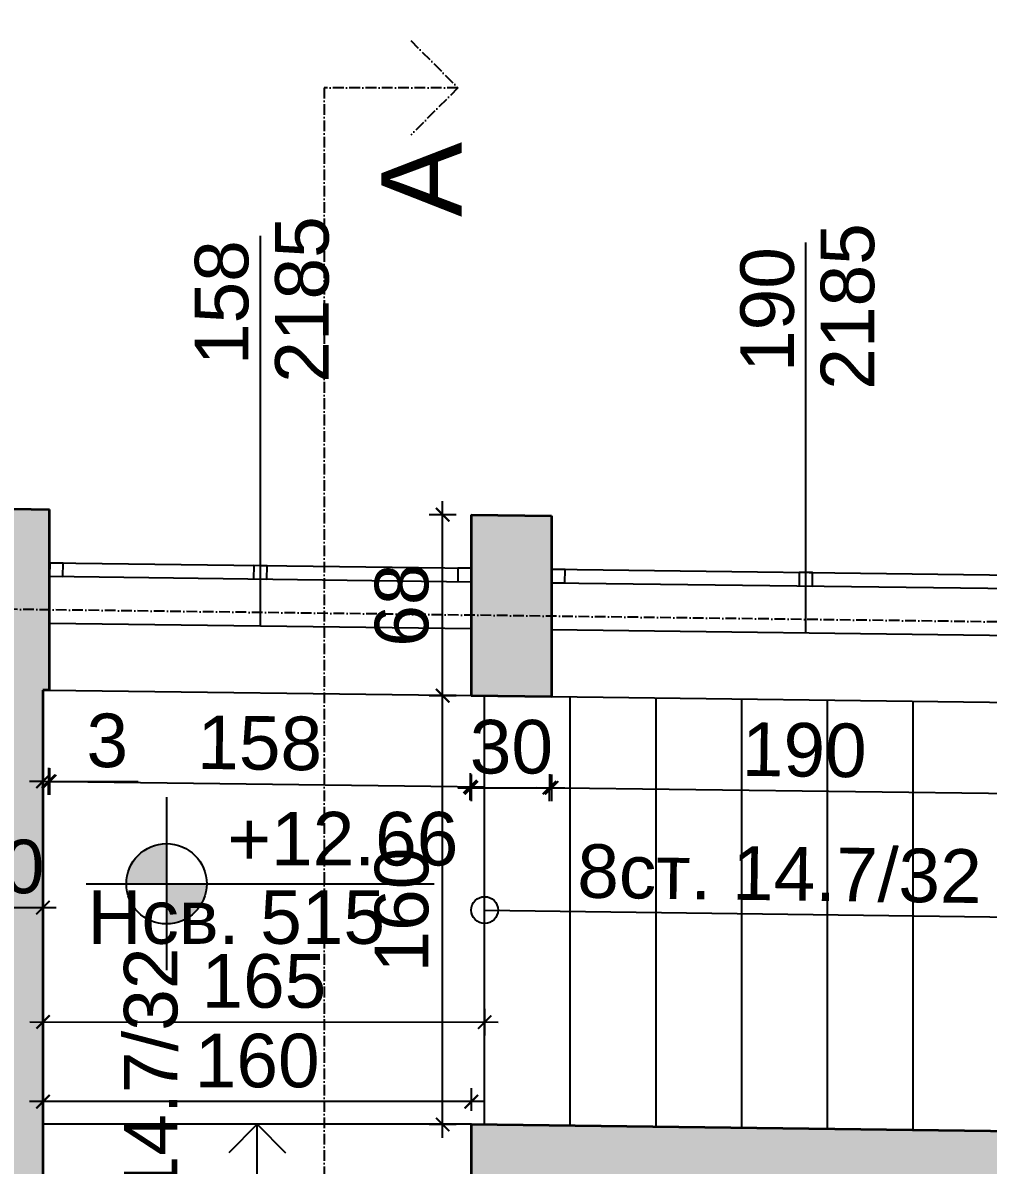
# Model space of a CAD drawing. Header units: inches. Extents: x -72385 to 39588, y -6525 to 66685.
# Drawn here: x -46547.3 to -46186.8, y 2829.1 to 3255.5 of the extents above; entities that cross this region are included whole.
import ezdxf

# ---------------------------------------------------------------- set-up
doc = ezdxf.new("R2010")
doc.units = ezdxf.units.IN
doc.header["$MEASUREMENT"] = 0
doc.linetypes.add('DashDot', pattern=[0.6, 0.4, -0.1, 0, -0.1])
for name, color, linetype, lineweight in [('Изгледни линии', 253, 'Continuous', 25), ('Линия на разрез', 252, 'DashDot', 25), ('Надписи Hсв', 252, 'Continuous', 25), ('Надписи коти външни', 252, 'Continuous', 25), ('Надписи коти вътрешни', 252, 'Continuous', 25), ('Надписи нива', 252, 'Continuous', 25), ('Надписи прозорци', 252, 'Continuous', 25), ('Оси', 252, 'DashDot', 25), ('Прозорци', 251, 'Continuous', 25), ('Разрезни линии', 7, 'Continuous', 35), ('Щрих стени', 254, 'Continuous', 25)]:
    doc.layers.add(name, color=color, linetype=linetype, lineweight=lineweight)
doc.styles.add('Arial Regular', font='arial.ttf')
doc.styles.get("Standard").update_dxf_attribs({"font": 'arial.ttf'})
doc.dimstyles.new('Annotative', dxfattribs={"dimscale": 0, "dimtxt": 20, "dimasz": 5, "dimexe": 5, "dimexo": 5, "dimgap": 5, "dimtad": 1, "dimdec": 0, "dimzin": 0, "dimdsep": 46, "dimtxsty": 'Standard', "dimblk": 'ARCHTICK', "dimcen": 5, "dimdle": 5, "dimadec": 0, "dimazin": 0, "dimtfac": 1, "dimtdec": 0, "dimtofl": 0, "dimtmove": 0, "dimatfit": 3, "dimldrblk": 'ARCHTICK', "dimfxl": 5, "dimfxlon": 1, "dimtolj": 1, "dimtzin": 0, "dimarcsym": 1})

# ---------------------------------------------------------------- blocks, each defined once
blk = doc.blocks.new('_ArchTick')
at = {"color": 0, "linetype": 'ByBlock', "const_width": 0.15}
blk.add_lwpolyline([(-0.5, -0.5), (0.5, 0.5)], dxfattribs=at)
blk = doc.blocks.new('*D2309')
at = {"layer": 'Defpoints', "color": 0, "ltscale": 50, "transparency": 16777216}
for p in [(-46537.34, 3006.4), (-46379.84, 3004.4), (-46380.27, 2970.4)]:
    blk.add_point(p, dxfattribs=at)
at = {"layer": 'Надписи коти вътрешни', "color": 0, "lineweight": -2, "ltscale": 50, "transparency": 16777216}
for p, q in [((-46537.71, 2977.4), (-46537.83, 2967.4)), ((-46542.77, 2972.46), (-46375.27, 2970.33)), ((-46380.21, 2975.4), (-46380.33, 2965.4))]:
    blk.add_line(p, q, dxfattribs=at)
at = {"layer": 'Надписи коти вътрешни', "color": 0, "lineweight": -2, "ltscale": 50, "transparency": 16777216, "xscale": 5, "yscale": 5, "zscale": 5}
for p, rotation in [((-46537.77, 2972.4), 179.2706286525467), ((-46380.27, 2970.4), 359.2706286525467)]:
    blk.add_blockref('_ArchTick', p, dxfattribs=dict(at, rotation=rotation))
at = {"layer": 'Надписи коти вътрешни', "color": 0, "ltscale": 50, "transparency": 16777216, "insert": (-46458.83, 2986.61), "char_height": 20, "attachment_point": 5, "rotation": 359.2706}
blk.add_mtext('\\A1;158', dxfattribs=at)
blk = doc.blocks.new('*D2310')
at = {"layer": 'Defpoints', "color": 0, "ltscale": 50, "transparency": 16777216}
for p in [(-46349.84, 3034.02), (-46159.84, 3031.6), (-46160.65, 2967.6)]:
    blk.add_point(p, dxfattribs=at)
at = {"layer": 'Надписи коти вътрешни', "color": 0, "lineweight": -2, "ltscale": 50, "transparency": 16777216}
for p, q in [((-46350.59, 2975.02), (-46350.72, 2965.02)), ((-46160.59, 2972.6), (-46160.72, 2962.6)), ((-46355.65, 2970.08), (-46155.65, 2967.54))]:
    blk.add_line(p, q, dxfattribs=at)
at = {"layer": 'Надписи коти вътрешни', "color": 0, "lineweight": -2, "ltscale": 50, "transparency": 16777216, "xscale": 5, "yscale": 5, "zscale": 5}
for p, rotation in [((-46350.65, 2970.02), 179.2706286525462), ((-46160.65, 2967.6), 359.2706286525462)]:
    blk.add_blockref('_ArchTick', p, dxfattribs=dict(at, rotation=rotation))
at = {"layer": 'Надписи коти вътрешни', "color": 0, "ltscale": 50, "transparency": 16777216, "insert": (-46255.46, 2984.02), "char_height": 20, "attachment_point": 5, "rotation": 359.2706}
blk.add_mtext('\\A1;190', dxfattribs=at)
blk = doc.blocks.new('*D2311')
at = {"layer": 'Defpoints', "color": 0, "ltscale": 50, "transparency": 16777216}
for p in [(-46379.84, 3004.41), (-46349.84, 3004.03), (-46349.84, 2969.95)]:
    blk.add_point(p, dxfattribs=at)
at = {"layer": 'Надписи коти вътрешни', "color": 0, "lineweight": -2, "ltscale": 50, "transparency": 16777216}
for p, q in [((-46379.84, 2974.95), (-46379.84, 2964.95)), ((-46349.84, 2974.95), (-46349.84, 2964.95)), ((-46384.84, 2969.95), (-46344.84, 2969.95))]:
    blk.add_line(p, q, dxfattribs=at)
at = {"layer": 'Надписи коти вътрешни', "color": 0, "lineweight": -2, "ltscale": 50, "transparency": 16777216, "xscale": 5, "yscale": 5, "zscale": 5, "rotation": 180}
blk.add_blockref('_ArchTick', (-46379.84, 2969.95), dxfattribs=at)
at = {"layer": 'Надписи коти вътрешни', "color": 0, "lineweight": -2, "ltscale": 50, "transparency": 16777216, "xscale": 5, "yscale": 5, "zscale": 5}
blk.add_blockref('_ArchTick', (-46349.84, 2969.95), dxfattribs=at)
at = {"layer": 'Надписи коти вътрешни', "color": 0, "ltscale": 50, "transparency": 16777216, "insert": (-46364.84, 2985.17), "char_height": 20, "attachment_point": 5}
blk.add_mtext('\\A1;30', dxfattribs=at)
blk = doc.blocks.new('*D2305')
at = {"layer": 'Defpoints', "color": 0, "ltscale": 50, "transparency": 16777216}
for p in [(-46539.84, 3006.43), (-46537.34, 3006.43), (-46537.34, 2972.32)]:
    blk.add_point(p, dxfattribs=at)
at = {"layer": 'Надписи коти вътрешни', "color": 0, "lineweight": -2, "ltscale": 50, "transparency": 16777216}
for p, q in [((-46539.84, 2977.32), (-46539.84, 2967.32)), ((-46537.34, 2977.32), (-46537.34, 2967.32)), ((-46539.84, 2972.32), (-46544.84, 2972.32)), ((-46537.34, 2972.32), (-46504.24, 2972.32))]:
    blk.add_line(p, q, dxfattribs=at)
at = {"layer": 'Надписи коти вътрешни', "color": 0, "lineweight": -2, "ltscale": 50, "transparency": 16777216, "xscale": 5, "yscale": 5, "zscale": 5}
blk.add_blockref('_ArchTick', (-46539.84, 2972.32), dxfattribs=at)
at = {"layer": 'Надписи коти вътрешни', "color": 0, "lineweight": -2, "ltscale": 50, "transparency": 16777216, "xscale": 5, "yscale": 5, "zscale": 5, "rotation": 180}
blk.add_blockref('_ArchTick', (-46537.34, 2972.32), dxfattribs=at)
at = {"layer": 'Надписи коти вътрешни', "color": 0, "ltscale": 50, "transparency": 16777216, "insert": (-46515.79, 2987.53), "char_height": 20, "attachment_point": 5}
blk.add_mtext('\\A1;3', dxfattribs=at)
blk = doc.blocks.new('*D2325')
at = {"layer": 'Defpoints', "color": 0, "ltscale": 50, "transparency": 16777216}
for p in [(-46390.53, 3004.34), (-46374.84, 3004.34), (-46374.84, 2844.32)]:
    blk.add_point(p, dxfattribs=at)
at = {"layer": 'Надписи коти вътрешни', "color": 0, "lineweight": -2, "ltscale": 50, "transparency": 16777216}
for p, q in [((-46390.53, 2839.32), (-46390.53, 3009.34)), ((-46385.53, 3004.34), (-46395.53, 3004.34)), ((-46385.53, 2844.32), (-46395.53, 2844.32))]:
    blk.add_line(p, q, dxfattribs=at)
at = {"layer": 'Надписи коти вътрешни', "color": 0, "lineweight": -2, "ltscale": 50, "transparency": 16777216, "xscale": 5, "yscale": 5, "zscale": 5}
for p, rotation in [((-46390.53, 3004.34), 90), ((-46390.53, 2844.32), 270)]:
    blk.add_blockref('_ArchTick', p, dxfattribs=dict(at, rotation=rotation))
at = {"layer": 'Надписи коти вътрешни', "color": 0, "ltscale": 50, "transparency": 16777216, "insert": (-46405.74, 2924.33), "char_height": 20, "attachment_point": 5, "rotation": 90}
blk.add_mtext('\\A1;160', dxfattribs=at)
blk = doc.blocks.new('*D2326')
at = {"layer": 'Defpoints', "color": 0, "ltscale": 50, "transparency": 16777216}
for p in [(-46539.8, 2852.82), (-46539.8, 2844.38), (-46379.8, 2844.38)]:
    blk.add_point(p, dxfattribs=at)
at = {"layer": 'Надписи коти вътрешни', "color": 0, "lineweight": -2, "ltscale": 50, "transparency": 16777216}
for p, q in [((-46539.8, 2849.38), (-46539.8, 2857.82)), ((-46379.8, 2849.38), (-46379.8, 2857.82)), ((-46374.8, 2852.82), (-46544.8, 2852.82))]:
    blk.add_line(p, q, dxfattribs=at)
at = {"layer": 'Надписи коти вътрешни', "color": 0, "lineweight": -2, "ltscale": 50, "transparency": 16777216, "xscale": 5, "yscale": 5, "zscale": 5, "rotation": 180}
blk.add_blockref('_ArchTick', (-46539.8, 2852.82), dxfattribs=at)
at = {"layer": 'Надписи коти вътрешни', "color": 0, "lineweight": -2, "ltscale": 50, "transparency": 16777216, "xscale": 5, "yscale": 5, "zscale": 5}
blk.add_blockref('_ArchTick', (-46379.8, 2852.82), dxfattribs=at)
at = {"layer": 'Надписи коти вътрешни', "color": 0, "ltscale": 50, "transparency": 16777216, "insert": (-46459.8, 2868.03), "char_height": 20, "attachment_point": 5}
blk.add_mtext('\\A1;160', dxfattribs=at)
blk = doc.blocks.new('*D4556')
at = {"layer": 'Defpoints', "color": 0, "ltscale": 50, "transparency": 16777216}
for p in [(-46374.82, 2882.5), (-46539.8, 2844.38), (-46374.84, 2844.32)]:
    blk.add_point(p, dxfattribs=at)
at = {"layer": 'Надписи коти вътрешни', "color": 0, "lineweight": -2, "ltscale": 50, "transparency": 16777216}
for p, q in [((-46539.78, 2877.57), (-46539.78, 2887.57)), ((-46374.82, 2877.5), (-46374.82, 2887.5)), ((-46544.78, 2882.57), (-46369.82, 2882.5))]:
    blk.add_line(p, q, dxfattribs=at)
at = {"layer": 'Надписи коти вътрешни', "color": 0, "lineweight": -2, "ltscale": 50, "transparency": 16777216, "xscale": 5, "yscale": 5, "zscale": 5}
for p, rotation in [((-46539.78, 2882.57), 179.9780722249597), ((-46374.82, 2882.5), 359.9780722249598)]:
    blk.add_blockref('_ArchTick', p, dxfattribs=dict(at, rotation=rotation))
at = {"layer": 'Надписи коти вътрешни', "color": 0, "ltscale": 50, "transparency": 16777216, "insert": (-46457.3, 2897.75), "char_height": 20, "attachment_point": 5, "rotation": 359.9781}
blk.add_mtext('\\A1;165', dxfattribs=at)
blk = doc.blocks.new('*D6274')
at = {"layer": 'Defpoints', "color": 0, "ltscale": 50, "transparency": 16777216}
for p in [(-46377.13, 3284.39), (-46537.34, 3073.91), (-46379.84, 3071.9)]:
    blk.add_point(p, dxfattribs=at)
at = {"layer": 'Надписи коти външни', "color": 0, "lineweight": -2, "ltscale": 50, "transparency": 16777216}
for p, q in [((-46534.7, 3281.39), (-46534.57, 3291.39)), ((-46377.2, 3279.39), (-46377.07, 3289.39)), ((-46539.63, 3286.45), (-46372.13, 3284.32))]:
    blk.add_line(p, q, dxfattribs=at)
at = {"layer": 'Надписи коти външни', "color": 0, "lineweight": -2, "ltscale": 50, "transparency": 16777216, "xscale": 5, "yscale": 5, "zscale": 5}
for p, rotation in [((-46534.63, 3286.39), 179.2706286525456), ((-46377.13, 3284.39), 359.2706286525456)]:
    blk.add_blockref('_ArchTick', p, dxfattribs=dict(at, rotation=rotation))
at = {"layer": 'Надписи коти външни', "color": 0, "ltscale": 50, "transparency": 16777216, "insert": (-46455.69, 3300.6), "char_height": 20, "attachment_point": 5, "rotation": 359.2706}
blk.add_mtext('\\A1;158', dxfattribs=at)
blk = doc.blocks.new('*D6275')
at = {"layer": 'Defpoints', "color": 0, "ltscale": 50, "transparency": 16777216}
for p in [(-46534.63, 3286.39), (-46572.34, 3074.35), (-46537.34, 3073.91)]:
    blk.add_point(p, dxfattribs=at)
at = {"layer": 'Надписи коти външни', "color": 0, "lineweight": -2, "ltscale": 50, "transparency": 16777216}
for p, q in [((-46569.7, 3281.84), (-46569.57, 3291.84)), ((-46534.7, 3281.39), (-46534.57, 3291.39)), ((-46574.63, 3286.9), (-46529.63, 3286.33))]:
    blk.add_line(p, q, dxfattribs=at)
at = {"layer": 'Надписи коти външни', "color": 0, "lineweight": -2, "ltscale": 50, "transparency": 16777216, "xscale": 5, "yscale": 5, "zscale": 5}
for p, rotation in [((-46569.63, 3286.84), 179.2706286525403), ((-46534.63, 3286.39), 359.2706286525403)]:
    blk.add_blockref('_ArchTick', p, dxfattribs=dict(at, rotation=rotation))
at = {"layer": 'Надписи коти външни', "color": 0, "ltscale": 50, "transparency": 16777216, "insert": (-46551.94, 3301.83), "char_height": 20, "attachment_point": 5, "rotation": 359.2706}
blk.add_mtext('\\A1;35', dxfattribs=at)
blk = doc.blocks.new('*D6276')
at = {"layer": 'Defpoints', "color": 0, "ltscale": 50, "transparency": 16777216}
for p in [(-46157.13, 3281.58), (-46349.84, 3071.52), (-46159.84, 3069.1)]:
    blk.add_point(p, dxfattribs=at)
at = {"layer": 'Надписи коти външни', "color": 0, "lineweight": -2, "ltscale": 50, "transparency": 16777216}
for p, q in [((-46347.2, 3279), (-46347.07, 3289)), ((-46352.13, 3284.07), (-46152.13, 3281.52)), ((-46157.2, 3276.59), (-46157.07, 3286.58))]:
    blk.add_line(p, q, dxfattribs=at)
at = {"layer": 'Надписи коти външни', "color": 0, "lineweight": -2, "ltscale": 50, "transparency": 16777216, "xscale": 5, "yscale": 5, "zscale": 5}
for p, rotation in [((-46347.13, 3284), 179.2706286525463), ((-46157.13, 3281.58), 359.2706286525462)]:
    blk.add_blockref('_ArchTick', p, dxfattribs=dict(at, rotation=rotation))
at = {"layer": 'Надписи коти външни', "color": 0, "ltscale": 50, "transparency": 16777216, "insert": (-46251.94, 3298), "char_height": 20, "attachment_point": 5, "rotation": 359.2706}
blk.add_mtext('\\A1;190', dxfattribs=at)
blk = doc.blocks.new('*D6417')
at = {"layer": 'Defpoints', "color": 0, "ltscale": 50, "transparency": 16777216}
for p in [(-46347.13, 3284), (-46379.84, 3071.9), (-46349.84, 3071.52)]:
    blk.add_point(p, dxfattribs=at)
at = {"layer": 'Надписи коти външни', "color": 0, "lineweight": -2, "ltscale": 50, "transparency": 16777216}
for p, q in [((-46377.2, 3279.39), (-46377.07, 3289.39)), ((-46347.2, 3279), (-46347.07, 3289)), ((-46382.13, 3284.45), (-46342.13, 3283.94))]:
    blk.add_line(p, q, dxfattribs=at)
at = {"layer": 'Надписи коти външни', "color": 0, "lineweight": -2, "ltscale": 50, "transparency": 16777216, "xscale": 5, "yscale": 5, "zscale": 5}
for p, rotation in [((-46377.13, 3284.39), 179.270628652546), ((-46347.13, 3284), 359.2706286525461)]:
    blk.add_blockref('_ArchTick', p, dxfattribs=dict(at, rotation=rotation))
at = {"layer": 'Надписи коти външни', "color": 0, "ltscale": 50, "transparency": 16777216, "insert": (-46361.94, 3299.41), "char_height": 20, "attachment_point": 5, "rotation": 359.2706}
blk.add_mtext('\\A1;30', dxfattribs=at)
blk = doc.blocks.new('*D6454')
at = {"layer": 'Defpoints', "color": 0, "ltscale": 50, "transparency": 16777216}
for p in [(-40218.1, 3305.99), (-52317.34, 3127.49), (-40222.34, 2973.51)]:
    blk.add_point(p, dxfattribs=at)
at = {"layer": 'Надписи коти външни', "color": 0, "lineweight": -2, "ltscale": 50, "transparency": 16777216}
for p, q in [((-52313.17, 3454.96), (-52313.04, 3464.96)), ((-52318.1, 3460.03), (-40213.11, 3305.92)), ((-40218.17, 3300.99), (-40218.04, 3310.99))]:
    blk.add_line(p, q, dxfattribs=at)
at = {"layer": 'Надписи коти външни', "color": 0, "lineweight": -2, "ltscale": 50, "transparency": 16777216, "xscale": 5, "yscale": 5, "zscale": 5}
for p, rotation in [((-52313.1, 3459.96), 179.2706286525472), ((-40218.1, 3305.99), 359.2706286525473)]:
    blk.add_blockref('_ArchTick', p, dxfattribs=dict(at, rotation=rotation))
at = {"layer": 'Надписи коти външни', "color": 0, "ltscale": 50, "transparency": 16777216, "insert": (-46265.41, 3398.18), "char_height": 20, "attachment_point": 5, "rotation": 359.2706}
blk.add_mtext('\\A1;12095', dxfattribs=at)
blk = doc.blocks.new('*D7802')
at = {"layer": 'Defpoints', "color": 0, "ltscale": 10, "transparency": 16777216}
for p in [(-46390.53, 3071.9), (-46379.84, 3071.9), (-46379.84, 3004.41)]:
    blk.add_point(p, dxfattribs=at)
at = {"layer": 'Надписи коти вътрешни', "color": 0, "lineweight": -2, "ltscale": 10, "transparency": 16777216}
for p, q in [((-46390.53, 2999.41), (-46390.53, 3076.9)), ((-46385.53, 3071.9), (-46395.53, 3071.9)), ((-46385.53, 3004.41), (-46395.53, 3004.41))]:
    blk.add_line(p, q, dxfattribs=at)
at = {"layer": 'Надписи коти вътрешни', "color": 0, "lineweight": -2, "ltscale": 10, "transparency": 16777216, "xscale": 5, "yscale": 5, "zscale": 5}
for p, rotation in [((-46390.53, 3071.9), 90), ((-46390.53, 3004.41), 270)]:
    blk.add_blockref('_ArchTick', p, dxfattribs=dict(at, rotation=rotation))
at = {"layer": 'Надписи коти вътрешни', "color": 0, "ltscale": 10, "transparency": 16777216, "insert": (-46405.74, 3038.16), "char_height": 20, "attachment_point": 5, "rotation": 90}
blk.add_mtext('\\A1;68', dxfattribs=at)
blk = doc.blocks.new('*D8021')
at = {"layer": 'Defpoints', "color": 0, "ltscale": 10, "transparency": 16777216}
for p in [(-46569.84, 2949.64), (-46539.84, 2949.64), (-46539.84, 2925.25)]:
    blk.add_point(p, dxfattribs=at)
at = {"layer": 'Надписи коти вътрешни', "color": 0, "lineweight": -2, "ltscale": 10, "transparency": 16777216}
for p, q in [((-46569.84, 2930.25), (-46569.84, 2920.25)), ((-46539.84, 2930.25), (-46539.84, 2920.25)), ((-46574.84, 2925.25), (-46534.84, 2925.25))]:
    blk.add_line(p, q, dxfattribs=at)
at = {"layer": 'Надписи коти вътрешни', "color": 0, "lineweight": -2, "ltscale": 10, "transparency": 16777216, "xscale": 5, "yscale": 5, "zscale": 5, "rotation": 180}
blk.add_blockref('_ArchTick', (-46569.84, 2925.25), dxfattribs=at)
at = {"layer": 'Надписи коти вътрешни', "color": 0, "lineweight": -2, "ltscale": 10, "transparency": 16777216, "xscale": 5, "yscale": 5, "zscale": 5}
blk.add_blockref('_ArchTick', (-46539.84, 2925.25), dxfattribs=at)
at = {"layer": 'Надписи коти вътрешни', "color": 0, "ltscale": 10, "transparency": 16777216, "insert": (-46554.84, 2940.47), "char_height": 20, "attachment_point": 5}
blk.add_mtext('\\A1;30', dxfattribs=at)

msp = doc.modelspace()

# ---------------------------------------------------------------- hatches: boundary and pattern name
at = {"layer": 'Надписи нива', "ltscale": 50}
h = msp.add_hatch(color=256, dxfattribs=at)
h.dxf.hatch_style = 1
h.paths.add_polyline_path([(-46493.66, 2919.14, 0.414214), (-46478.66, 2934.14), (-46493.66, 2934.14)])
h.paths.add_polyline_path([(-46493.66, 2934.14), (-46493.66, 2949.14, 0.414214), (-46508.66, 2934.14)])
at = {"layer": 'Щрих стени', "ltscale": 10}
h = msp.add_hatch(color=256, dxfattribs=at)
h.dxf.hatch_style = 1
h.paths.add_polyline_path([(-47202.34, 2224.8), (-47139.84, 2224.01), (-47139.84, 2429.03), (-47039.84, 2427.75), (-47039.84, 2457.75), (-47139.84, 2459.03), (-47139.84, 3016.57), (-47137.34, 3016.54), (-47137.34, 3061.54), (-47202.34, 3062.37)])
h.paths.add_polyline_path([(-46749.84, 2424.06), (-46749.84, 2454.06), (-46839.84, 2455.21), (-46839.84, 3022.75), (-46837.34, 3022.72), (-46837.34, 3057.73), (-46872.34, 3058.17), (-46872.34, 3023.17), (-46869.84, 3023.14), (-46869.84, 2455.59), (-46939.84, 2456.48), (-46939.84, 2426.48)])
h.paths.add_polyline_path([(-46539.84, 2421.39), (-46539.84, 3006.43), (-46537.34, 3006.4), (-46537.34, 3073.91), (-46572.34, 3074.35), (-46572.34, 3006.85), (-46569.84, 3006.82), (-46569.84, 2471.77), (-46589.84, 2472.03), (-46589.84, 2452.03), (-46649.84, 2452.79), (-46649.84, 2422.79)])
h.paths.add_polyline_path([(-46349.84, 2448.97), (-46349.84, 2814), (-46159.84, 2811.58), (-46159.84, 2446.55), (-46179.84, 2446.81), (-46179.84, 2416.8), (-46129.84, 2416.17), (-46129.84, 2841.2), (-46379.84, 2844.38), (-46379.84, 2419.35), (-46339.84, 2418.84), (-46339.84, 2448.84)])
h.paths.add_polyline_path([(-46379.84, 3004.4), (-46349.84, 3004.02), (-46349.84, 3071.52), (-46379.84, 3071.9)])
h.paths.add_polyline_path([(-46129.84, 3068.72), (-46159.84, 3069.1), (-46159.84, 3001.6), (-46129.84, 3001.21)])
h.paths.add_polyline_path([(-45937.34, 3066.27), (-45972.34, 3066.72), (-45972.34, 2999.21), (-45969.84, 2999.18), (-45969.84, 2414.13), (-45909.84, 2413.37), (-45909.84, 2443.37), (-45919.84, 2443.5), (-45919.84, 2463.5), (-45939.84, 2463.75), (-45939.84, 2563.76), (-45909.84, 2563.38), (-45909.84, 2578.38), (-45939.84, 2578.76), (-45939.84, 2668.77), (-45804.84, 2667.05), (-45804.84, 2577.04), (-45809.84, 2577.11), (-45809.84, 2562.11), (-45804.84, 2562.04), (-45804.84, 2442.03), (-45809.84, 2442.1), (-45809.84, 2412.09), (-45779.84, 2411.71), (-45779.84, 2441.71), (-45789.84, 2441.84), (-45789.84, 2666.86), (-45779.84, 2666.73), (-45779.84, 2681.73), (-45939.84, 2683.77), (-45939.84, 2998.8), (-45937.34, 2998.76)])
h.paths.add_polyline_path([(-45669.84, 2680.33), (-45679.84, 2680.46), (-45679.84, 2665.46), (-45669.84, 2665.33), (-45669.84, 2440.31), (-45679.84, 2440.44), (-45679.84, 2410.44), (-45549.84, 2408.78), (-45549.84, 2438.79), (-45639.84, 2439.93), (-45639.84, 3007.48), (-45637.34, 3007.45), (-45637.34, 3042.45), (-45672.34, 3042.89), (-45672.34, 3007.89), (-45669.84, 3007.86)])
h.paths.add_polyline_path([(-45449.84, 2437.51), (-45449.84, 2407.51), (-45369.84, 2406.49), (-45369.84, 2366.49), (-45339.84, 2366.11), (-45339.84, 2418.61), (-45319.84, 2418.36), (-45319.84, 2443.36), (-45339.84, 2443.61), (-45339.84, 2993.66), (-45337.34, 2993.63), (-45337.34, 3038.63), (-45372.34, 3039.08), (-45372.34, 2994.07), (-45369.84, 2994.04), (-45369.84, 2436.49)])
h.paths.add_polyline_path([(-45369.84, 1736.44), (-45429.84, 1737.2), (-45429.84, 1607.19), (-45369.84, 1606.43), (-45369.84, 1248.9), (-45372.34, 1248.93), (-45372.34, 1203.93), (-45337.34, 1203.48), (-45337.34, 1248.48), (-45339.84, 1248.52), (-45339.84, 1798.56), (-45319.84, 1798.31), (-45319.84, 1828.31), (-45339.84, 1828.56), (-45339.84, 1978.58), (-45314.84, 1978.26), (-45314.84, 1983.26), (-45339.84, 1983.58), (-45339.84, 2026.08), (-45369.84, 2026.46), (-45369.84, 1846.45), (-45389.84, 1846.7), (-45389.84, 1836.7), (-45449.84, 1837.46), (-45449.84, 1807.46), (-45369.84, 1806.44)])
h.paths.add_polyline_path([(-45669.84, 1242.72), (-45672.34, 1242.75), (-45672.34, 1207.75), (-45637.34, 1207.3), (-45637.34, 1242.3), (-45639.84, 1242.33), (-45639.84, 1809.88), (-45549.84, 1808.74), (-45549.84, 1838.74), (-46049.84, 1845.1), (-46049.84, 1815.1), (-45669.84, 1810.26)])
h.paths.add_polyline_path([(-46572.34, 1821.75), (-46572.34, 1796.75), (-46537.34, 1796.3), (-46537.34, 1821.31), (-46149.84, 1816.37), (-46149.84, 1846.38), (-46649.84, 1852.74), (-46649.84, 1822.74)])
h.paths.add_polyline_path([(-46839.84, 1825.16), (-46749.84, 1824.01), (-46749.84, 1854.01), (-46949.84, 1856.56), (-46949.84, 1826.56), (-46869.84, 1825.54), (-46869.84, 1257.99), (-46872.34, 1258.03), (-46872.34, 1223.02), (-46837.34, 1222.58), (-46837.34, 1257.58), (-46839.84, 1257.61)])
h.paths.add_polyline_path([(-47139.84, 1828.98), (-47049.84, 1827.83), (-47049.84, 1857.83), (-47119.84, 1858.72), (-47119.84, 1868.73), (-47139.84, 1868.98), (-47139.84, 2064), (-47202.34, 2064.79), (-47202.34, 1849.77), (-47212.34, 1849.9), (-47212.34, 1829.9), (-47202.34, 1829.77), (-47202.34, 1227.22), (-47137.34, 1226.4), (-47137.34, 1271.4), (-47139.84, 1271.43)])
h.paths.add_polyline_path([(-46537.34, 1218.76), (-46537.34, 1253.76), (-46572.34, 1254.21), (-46572.34, 1219.2)])
h.paths.add_polyline_path([(-46272.34, 1215.38), (-46237.34, 1214.94), (-46237.34, 1299.95), (-46272.34, 1300.39)])
h.paths.add_polyline_path([(-45972.34, 1246.57), (-45972.34, 1211.56), (-45937.34, 1211.12), (-45937.34, 1246.12)], flags=17)

# ---------------------------------------------------------------- linework, layer by layer
at = {"layer": 'Изгледни линии', "ltscale": 50}
for p, q in [((-46537.34, 3031.4), (-46379.84, 3029.4)), ((-46349.84, 3029.02), (-46159.84, 3026.6)), ((-46537.34, 3006.4), (-46379.84, 3004.4)), ((-46374.84, 2844.32), (-46374.84, 3004.34)), ((-46349.84, 3004.02), (-46159.84, 3001.6)), ((-46342.84, 2843.91), (-46342.84, 3003.93)), ((-46310.84, 2843.51), (-46310.84, 3003.52)), ((-46278.84, 2843.1), (-46278.84, 3003.11)), ((-46246.84, 2842.69), (-46246.84, 3002.7)), ((-46214.84, 2842.28), (-46214.84, 3002.3)), ((-46379.8, 2844.38), (-46539.8, 2844.38))]:
    msp.add_line(p, q, dxfattribs=at)
at = {"layer": 'Линия на разрез', "ltscale": 10}
for p, q in [((-46402.47, 3248.93), (-46384.8, 3231.25)), ((-46384.8, 3231.25), (-46434.8, 3231.25)), ((-46434.8, 3231.25), (-46434.8, 1070.73)), ((-46384.8, 3231.25), (-46402.47, 3213.57))]:
    msp.add_line(p, q, dxfattribs=at)
at = {"layer": 'Надписи нива', "ltscale": 50}
for p, q in [((-46493.66, 2966.46), (-46493.66, 2901.95)), ((-46523.66, 2934.14), (-46393.66, 2934.14)), ((-46374.84, 2924.33), (-46150.84, 2921.32)), ((-46459.8, 2844.38), (-46470.4, 2833.78)), ((-46459.8, 2776.39), (-46459.8, 2844.38)), ((-46459.8, 2844.38), (-46449.19, 2833.78))]:
    msp.add_line(p, q, dxfattribs=at)
for centre, radius in [((-46493.66, 2934.14), 15), ((-46374.84, 2924.33), 5)]:
    msp.add_circle(centre, radius, dxfattribs=at)
at = {"layer": 'Надписи прозорци', "ltscale": 50}
for p, q in [((-46458.59, 3030.4), (-46458.59, 3176.05)), ((-46254.84, 3027.81), (-46254.84, 3173.46))]:
    msp.add_line(p, q, dxfattribs=at)
at = {"layer": 'Оси', "ltscale": 10}
msp.add_line((-39839.84, 2951.14), (-52699.84, 3114.86), dxfattribs=at)
at = {"layer": 'Прозорци', "ltscale": 50}
for p, q in [((-46537.34, 3053.91), (-46379.84, 3051.9)), ((-46537.34, 3048.91), (-46379.9, 3046.9)), ((-46349.84, 3051.52), (-46159.84, 3049.1)), ((-46349.9, 3046.52), (-46159.9, 3044.1))]:
    msp.add_line(p, q, dxfattribs=at)
for points in [[(-46537.34, 3048.91), (-46532.34, 3048.84), (-46532.27, 3053.84), (-46537.27, 3053.91), (-46537.34, 3048.91)], [(-46461.15, 3047.94), (-46456.15, 3047.87), (-46456.09, 3052.87), (-46461.09, 3052.94), (-46461.15, 3047.94)], [(-46384.9, 3046.97), (-46379.9, 3046.9), (-46379.84, 3051.9), (-46384.84, 3051.96), (-46384.9, 3046.97)], [(-46349.84, 3046.52), (-46344.84, 3046.46), (-46344.77, 3051.45), (-46349.77, 3051.52), (-46349.84, 3046.52)], [(-46257.4, 3045.34), (-46252.4, 3045.28), (-46252.34, 3050.28), (-46257.34, 3050.34), (-46257.4, 3045.34)]]:
    msp.add_lwpolyline(points, dxfattribs=at)
at = {"layer": 'Разрезни линии', "ltscale": 50}
for p, q in [((-46572.34, 3074.35), (-46537.34, 3073.91)), ((-46537.34, 3006.4), (-46537.34, 3073.91)), ((-46379.84, 3071.9), (-46379.84, 3004.4)), ((-46379.84, 3071.9), (-46349.84, 3071.52)), ((-46349.84, 3071.52), (-46349.84, 3004.02)), ((-46539.84, 3006.43), (-46539.84, 2421.39)), ((-46537.34, 3006.4), (-46539.84, 3006.43)), ((-46379.84, 3004.4), (-46349.84, 3004.02)), ((-46379.84, 2844.38), (-46129.84, 2841.2)), ((-46379.84, 2844.38), (-46379.84, 2419.35))]:
    msp.add_line(p, q, dxfattribs=at)

# ---------------------------------------------------------------- texts
at = {"layer": 'Линия на разрез', "ltscale": 10, "insert": (-46413.47, 3183.06), "char_height": 30, "width": 270.7337, "attachment_point": 1, "rotation": 90, "style": 'Arial Regular'}
msp.add_mtext('А', dxfattribs=at)
at = {"layer": 'Надписи Hсв', "ltscale": 100, "insert": (-46523.18, 2931.73), "char_height": 20, "width": 180.4891, "attachment_point": 1, "style": 'Arial Regular'}
msp.add_mtext('\\pxt8;Hсв. 515', dxfattribs=at)
at = {"layer": 'Надписи нива', "ltscale": 100, "insert": (-46470.91, 2960.98), "char_height": 20, "width": 180.4891, "attachment_point": 1, "style": 'Arial Regular'}
msp.add_mtext('+12.66', dxfattribs=at)
at = {"layer": 'Надписи нива', "ltscale": 100, "char_height": 20, "width": 180.4891, "attachment_point": 1, "style": 'Arial Regular'}
for s, insert, rotation in [('8ст. 14.7/32', (-46340.08, 2948.98), 359.229), ('14ст. 14.7/32', (-46509.6, 2743.78), 90)]:
    msp.add_mtext(s, dxfattribs=dict(at, insert=insert, rotation=rotation))
at = {"layer": 'Надписи прозорци', "ltscale": 100, "char_height": 20, "width": 180.4891, "attachment_point": 1, "rotation": 90, "style": 'Arial Regular'}
for s, insert in [('2185', (-46453.1, 3121.15)), ('2185', (-46249.35, 3118.56)), ('158', (-46483.1, 3127.76)), ('190', (-46279.35, 3125.17))]:
    msp.add_mtext(s, dxfattribs=dict(at, insert=insert))

# ---------------------------------------------------------------- dimensions: what is measured, and where the dimension line sits
at = {"layer": 'Надписи коти външни', "ltscale": 50}
dim = msp.add_aligned_dim(p1=(-52317.34, 3127.49), p2=(-40222.34, 2973.51), distance=332.5, text='12095', dimstyle='Annotative', override={"dimscale": 0, "dimtix": 0, "dimtofl": 0, "dimtmove": 0, "dimatfit": 3}, dxfattribs=at)
dim.commit()
dim.dimension.update_dxf_attribs({"geometry": '*D6454', "text_midpoint": (-46265.41, 3398.18)})
for base, p1, p2, picture, middle in [((-46534.63, 3286.39), (-46572.34, 3074.35), (-46537.34, 3073.91), '*D6275', (-46552.13, 3286.61)), ((-46347.13, 3284), (-46379.84, 3071.9), (-46349.84, 3071.52), '*D6417', (-46362.13, 3284.19))]:
    dim = msp.add_linear_dim(base=base, p1=p1, p2=p2, angle=359.2706, dimstyle='Annotative', override={"dimscale": 0, "dimtix": 0, "dimtofl": 0, "dimtmove": 0, "dimatfit": 3}, dxfattribs=at)
    dim.commit()
    dim.dimension.update_dxf_attribs({"geometry": picture, "text_midpoint": middle, "dimtype": 129})
for p1, p2, picture, middle in [((-46537.34, 3073.91), (-46379.84, 3071.9), '*D6274', (-46455.69, 3300.6)), ((-46349.84, 3071.52), (-46159.84, 3069.1), '*D6276', (-46251.94, 3298))]:
    dim = msp.add_aligned_dim(p1=p1, p2=p2, distance=212.5, dimstyle='Annotative', override={"dimscale": 0, "dimtix": 0, "dimtofl": 0, "dimtmove": 0, "dimatfit": 3}, dxfattribs=at)
    dim.commit()
    dim.dimension.update_dxf_attribs({"geometry": picture, "text_midpoint": middle})
at = {"layer": 'Надписи коти вътрешни', "ltscale": 10}
dim = msp.add_aligned_dim(p1=(-46379.84, 3004.41), p2=(-46379.84, 3071.9), distance=10.69, text='68', dimstyle='Annotative', override={"dimscale": 0, "dimtix": 0, "dimtofl": 0, "dimtmove": 0, "dimatfit": 3}, dxfattribs=at)
dim.commit()
dim.dimension.update_dxf_attribs({"geometry": '*D7802', "text_midpoint": (-46405.74, 3038.16)})
at = {"layer": 'Надписи коти вътрешни', "ltscale": 50}
for p1, p2, distance, picture, middle in [((-46349.84, 3034.02), (-46159.84, 3031.6), -64, '*D2310', (-46255.46, 2984.02)), ((-46537.34, 3006.4), (-46379.84, 3004.4), -34, '*D2309', (-46458.83, 2986.61)), ((-46539.8, 2844.38), (-46374.84, 2844.32), 38.18, '*D4556', (-46457.3, 2897.75))]:
    dim = msp.add_aligned_dim(p1=p1, p2=p2, distance=distance, dimstyle='Annotative', override={"dimscale": 0, "dimtix": 0, "dimtofl": 0, "dimtmove": 0, "dimatfit": 3}, dxfattribs=at)
    dim.commit()
    dim.dimension.update_dxf_attribs({"geometry": picture, "text_midpoint": middle})
for base, p1, p2, picture, middle in [((-46537.33731907, 2972.31566691), (-46539.83731907, 3006.43437635), (-46537.33731907, 3006.43437635), '*D2305', (-46515.78888797, 2987.53394794)), ((-46539.8, 2852.82), (-46379.8, 2844.38), (-46539.8, 2844.38), '*D2326', (-46459.8, 2868.03))]:
    dim = msp.add_linear_dim(base=base, p1=p1, p2=p2, dimstyle='Annotative', override={"dimscale": 0, "dimtix": 0, "dimtofl": 0, "dimtmove": 0, "dimatfit": 3}, dxfattribs=at)
    dim.commit()
    dim.dimension.update_dxf_attribs({"geometry": picture, "text_midpoint": middle})
dim = msp.add_linear_dim(base=(-46390.53, 3004.34), p1=(-46374.84, 2844.32), p2=(-46374.84, 3004.34), angle=90, dimstyle='Annotative', override={"dimscale": 0, "dimtix": 0, "dimtofl": 0, "dimtmove": 0, "dimatfit": 3}, dxfattribs=at)
dim.commit()
dim.dimension.update_dxf_attribs({"geometry": '*D2325', "text_midpoint": (-46405.74, 2924.33)})
dim = msp.add_linear_dim(base=(-46349.84, 2969.95), p1=(-46379.84, 3004.41), p2=(-46349.84, 3004.03), dimstyle='Annotative', override={"dimscale": 0, "dimtix": 0, "dimtofl": 0, "dimtmove": 0, "dimatfit": 3}, dxfattribs=at)
dim.commit()
dim.dimension.update_dxf_attribs({"geometry": '*D2311', "text_midpoint": (-46364.84, 2969.95), "dimtype": 128})
at = {"layer": 'Надписи коти вътрешни', "ltscale": 10}
dim = msp.add_linear_dim(base=(-46539.84, 2925.25), p1=(-46569.84, 2949.64), p2=(-46539.84, 2949.64), angle=0, dimstyle='Annotative', override={"dimscale": 0, "dimtix": 0, "dimtofl": 0, "dimtmove": 0, "dimatfit": 3}, dxfattribs=at)
dim.commit()
dim.dimension.update_dxf_attribs({"geometry": '*D8021', "text_midpoint": (-46554.84, 2925.25), "dimtype": 129})

doc.saveas('drawing.dxf')
